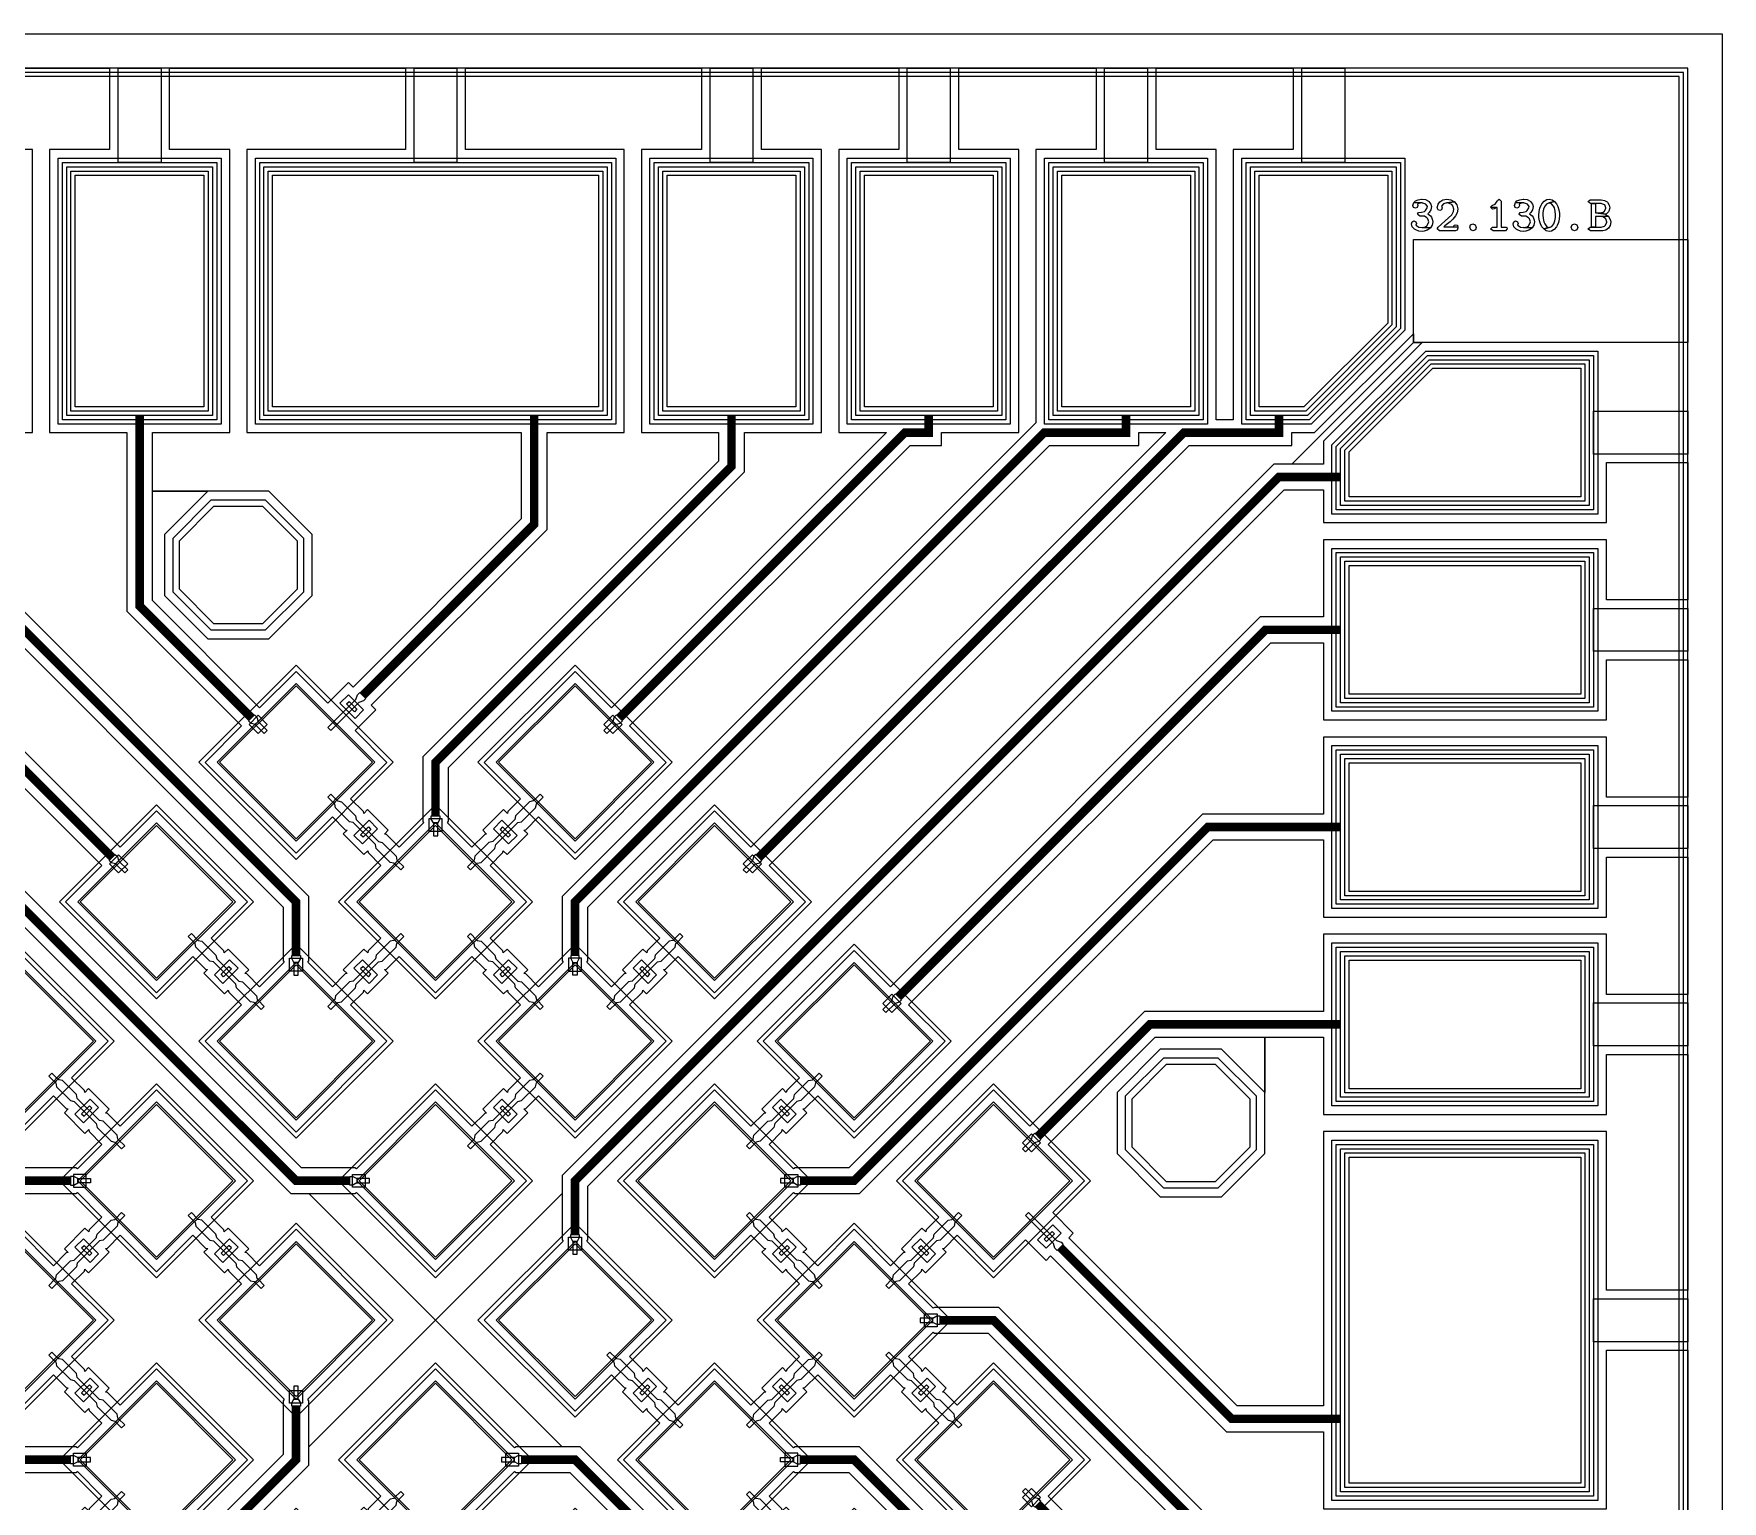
# Model space of a CAD drawing. Extents: x -87611 to 96139, y 77822 to 138139.
# Drawn here: x -6090 to -4122, y 97633 to 99344 of the extents above; entities that cross this region are included whole.
import ezdxf

# ---------------------------------------------------------------- set-up
doc = ezdxf.new("R2010")
doc.units = 0
doc.header["$MEASUREMENT"] = 0
doc.layers.get('0').update_dxf_attribs({"color": 6})
for name, color, linetype in [('L12D0 Etch', 190, 'Continuous'), ('L14D0 Au', 2, 'Continuous'), ('L15D0 PVIA', 7, 'Continuous'), ('L18D0 SU8', 7, 'Continuous'), ('L1D0 Plug', 200, 'Continuous'), ('L3D0 Base', 3, 'Continuous'), ('L4D0 Cntr', 1, 'Continuous'), ('L50D0 SiO2', 52, 'Continuous'), ('L7D0 DE', 42, 'Continuous'), ('L8D0 Wire', 5, 'Continuous'), ('L9D0 Cont', 30, 'Continuous')]:
    doc.layers.add(name, color=color, linetype=linetype)

# ---------------------------------------------------------------- blocks, each defined once
blk = doc.blocks.new('32PAD')
at = {"layer": 'L14D0 Au'}
blk.add_lwpolyline([(-80, 10), (-80, 290), (80, 290), (80, 10)], close=True, dxfattribs=at)
at = {"layer": 'L15D0 PVIA'}
blk.add_lwpolyline([(-75, 15), (-75, 285), (75, 285), (75, 15)], close=True, dxfattribs=at)
at = {"layer": 'L3D0 Base'}
for points in [[(-25, 300), (-25, 410), (25, 410), (25, 300)], [(-90, 0), (-90, 300), (90, 300), (90, 0)]]:
    blk.add_lwpolyline(points, close=True, dxfattribs=at)
at = {"layer": 'L4D0 Cntr'}
blk.add_lwpolyline([(-85, 5), (-85, 295), (85, 295), (85, 5)], close=True, dxfattribs=at)
at = {"layer": 'L8D0 Wire'}
blk.add_lwpolyline([(-95, -5), (-95, 305), (95, 305), (95, -5)], close=True, dxfattribs=at)
blk = doc.blocks.new('_32PADS')
at = {"layer": 'L14D0 Au'}
for points in [[(-195, 1060), (-195, 1340), (195, 1340), (195, 1060)], [(955, 1060), (955, 1340), (1115, 1340), (1115, 1160.533), (1014.467, 1060)], [(1060, 955), (1060, 1014.467), (1160.533, 1115), (1340, 1115), (1340, 955)], [(1060, -195), (1060, 195), (1340, 195), (1340, -195)]]:
    blk.add_lwpolyline(points, close=True, dxfattribs=at)
at = {"layer": 'L15D0 PVIA'}
for points in [[(-190, 1065), (-190, 1335), (190, 1335), (190, 1065)], [(960, 1065), (960, 1335), (1110, 1335), (1110, 1162.604), (1012.396, 1065)], [(1065, 960), (1065, 1012.396), (1162.604, 1110), (1335, 1110), (1335, 960)], [(1065, -190), (1065, 190), (1335, 190), (1335, -190)]]:
    blk.add_lwpolyline(points, close=True, dxfattribs=at)
at = {"layer": 'L3D0 Base'}
for points in [[(-25, 1350), (-25, 1460), (25, 1460), (25, 1350)], [(1010, 1350), (1010, 1460), (1060, 1460), (1060, 1350)], [(-205, 1050), (-205, 1350), (205, 1350), (205, 1050)], [(945, 1050), (945, 1350), (1125, 1350), (1125, 1156.391), (1018.609, 1050)], [(1050, 945), (1050, 1018.609), (1156.391, 1125), (1350, 1125), (1350, 945)], [(1350, 1010), (1350, 1060), (1460, 1060), (1460, 1010)], [(1050, -205), (1050, 205), (1350, 205), (1350, -205)], [(1350, -25), (1350, 25), (1460, 25), (1460, -25)]]:
    blk.add_lwpolyline(points, close=True, dxfattribs=at)
at = {"layer": 'L4D0 Cntr'}
for points in [[(-200, 1055), (-200, 1345), (200, 1345), (200, 1055)], [(950, 1055), (950, 1345), (1120, 1345), (1120, 1158.462), (1016.538, 1055)], [(1055, 950), (1055, 1016.538), (1158.462, 1120), (1345, 1120), (1345, 950)], [(1055, -200), (1055, 200), (1345, 200), (1345, -200)]]:
    blk.add_lwpolyline(points, close=True, dxfattribs=at)
at = {"layer": 'L8D0 Wire'}
for points in [[(-210, 1045), (-210, 1355), (210, 1355), (210, 1045)], [(940, 1045), (940, 1355), (1130, 1355), (1130, 1154.32), (1020.68, 1045)], [(1045, 940), (1045, 1020.68), (1154.32, 1130), (1355, 1130), (1355, 940)], [(1045, -210), (1045, 210), (1355, 210), (1355, -210)]]:
    blk.add_lwpolyline(points, close=True, dxfattribs=at)
for p in [(-345, 1050), (345, 1050), (575, 1050), (805, 1050)]:
    blk.add_blockref('32PAD', p)
at = {"rotation": 270}
for p in [(1050, 805), (1050, 575), (1050, 345)]:
    blk.add_blockref('32PAD', p, dxfattribs=at)
blk = doc.blocks.new('_PRBE_BTM')
at = {"layer": 'L1D0 Plug'}
blk.add_lwpolyline([(-25, -12.5), (-25, 12.5), (-11, 12.5), (-11, -12.5)], close=True, dxfattribs=at)
at = {"layer": 'L3D0 Base'}
for points in [[(-55, 2.5), (-45, 2.5), (-45, -2.5), (-55, -2.5)], [(-3.75, -5), (-8.75, -2.5), (-45, -2.5), (-45, 2.5), (-8.75, 2.5), (-3.75, 5), (0, 5), (0, -5)]]:
    blk.add_lwpolyline(points, close=True, dxfattribs=at)
at = {"layer": 'L9D0 Cont'}
blk.add_lwpolyline([(-20, -6.5), (-20, 6.5), (-16, 6.5), (-16, -6.5)], close=True, dxfattribs=at)
blk = doc.blocks.new('_32CONN_BTM')
at = {"layer": 'L1D0 Plug'}
blk.add_lwpolyline([(-7, -12.5), (-7, 12.5), (7, 12.5), (7, -12.5)], close=True, dxfattribs=at)
at = {"layer": 'L3D0 Base'}
for points in [[(-50, 2.5), (-60, 2.5), (-60, -2.5), (-50, -2.5)], [(-45, -5), (-48.75, -2.5), (-50, -2.5), (-50, 2.5), (-48.75, 2.5), (-45, 5), (-22, 5), (-18.25, 2.5), (18.25, 2.5), (22, 5), (45, 5), (48.75, 2.5), (50, 2.5), (50, -2.5), (48.75, -2.5), (45, -5), (22, -5), (18.25, -2.5), (-18.25, -2.5), (-22, -5)], [(50, 2.5), (60, 2.5), (60, -2.5), (50, -2.5)]]:
    blk.add_lwpolyline(points, close=True, dxfattribs=at)
at = {"layer": 'L9D0 Cont'}
blk.add_lwpolyline([(-2, -6.5), (-2, 6.5), (2, 6.5), (2, -6.5)], close=True, dxfattribs=at)
blk = doc.blocks.new('_32PRBE_TOP')
at = {"layer": 'L50D0 SiO2', "linetype": 'Continuous'}
blk.add_lwpolyline([(3.223, 7.5), (18.223, 7.5), (18.223, -7.5), (3.223, -7.5)], close=True, dxfattribs=at)
at = {"layer": 'L8D0 Wire'}
for points in [[(0, 5), (3.75, 5), (8.223, 2.5), (8.223, -2.5), (3.75, -5), (0, -5)], [(23.223, 2.5), (8.223, 2.5), (8.223, -2.5), (23.223, -2.5)]]:
    blk.add_lwpolyline(points, close=True, dxfattribs=at)
blk = doc.blocks.new('_32TRCE130')
at = {"layer": 'L14D0 Au'}
for points in [[(-92.2, 176.5), (-93.9, 177.6), (-156.4, 177.6), (-968.3, 989.5), (-968.3, 1035), (-930, 1035), (-930, 1365), (-1000, 1365), (-1000, 1460), (-840, 1460), (-840, 1365), (-910, 1365), (-910, 1035), (-820, 1035), (-820, 961.4), (-388.9, 530.3), (-431.3, 487.9), (-325.3, 381.8), (-282.8, 424.3), (-268, 409.4), (-265.7, 408.9), (-270.1, 404.5), (-246.1, 380.4), (-241.6, 384.9), (-241.1, 382.6), (-226.3, 367.7), (-268.7, 325.3), (-162.6, 219.2), (-56.6, 325.3), (-99, 367.7), (-84.1, 382.6), (-83.7, 384.9), (-79.2, 380.4), (-55.2, 404.5), (-59.6, 408.9), (-57.3, 409.4), (-42.4, 424.3), (0, 381.8), (42.4, 424.3), (57.3, 409.4), (59.6, 408.9), (55.2, 404.5), (79.2, 380.4), (83.7, 384.9), (84.1, 382.6), (99, 367.7), (56.6, 325.3), (99, 282.8), (84.1, 268), (83.7, 265.6), (79.2, 270.1), (55.2, 246.1), (59.6, 241.6), (57.3, 241.1), (42.4, 226.3), (0, 268.7)], [(-205.1, 388.9), (-219.9, 403.8), (-222.3, 404.2), (-217.8, 408.7), (-241.8, 432.7), (-246.3, 428.3), (-246.8, 430.6), (-261.6, 445.5), (-219.2, 487.9), (-325.3, 594), (-367.7, 551.5), (-790, 973.8), (-790, 1035), (-700, 1035), (-700, 1365), (-770, 1365), (-770, 1460), (-610, 1460), (-610, 1365), (-680, 1365), (-680, 1035), (-590, 1035), (-590, 894.1), (-177.6, 481.7), (-177.6, 419.2), (-176.5, 417.5)], [(-120.2, 388.9), (-148.8, 417.5), (-147.6, 419.2), (-147.6, 494.1), (-560, 906.5), (-560, 1035), (-470, 1035), (-470, 1365), (-540, 1365), (-540, 1460), (-380, 1460), (-380, 1365), (-450, 1365), (-450, 1035), (-360, 1035), (-360, 826.7), (-226.3, 693), (-268.7, 650.5), (-162.6, 544.5), (-120.2, 586.9), (-105.3, 572), (-103, 571.6), (-107.5, 567.1), (-83.4, 543.1), (-79, 547.5), (-78.5, 545.2), (-63.6, 530.3), (-106.1, 487.9), (-63.6, 445.5), (-78.5, 430.6), (-79, 428.3), (-83.4, 432.7), (-107.5, 408.7), (-103, 404.2), (-105.3, 403.8)], [(-205.1, 714.2), (-330, 839.1), (-330, 966.6), (-265.6, 966.6), (-316, 916.1), (-316, 844.9), (-265.6, 794.5), (-194.4, 794.5), (-144, 844.9), (-144, 916.1), (-194.4, 966.6), (-330, 966.6), (-330, 1035), (-240, 1035), (-240, 1365), (-310, 1365), (-310, 1460), (-35, 1460), (-35, 1365), (-220, 1365), (-220, 1035), (100, 1035), (100, 934.4), (-96.2, 738.2), (-101.5, 743.5), (-125.5, 719.5), (-162.6, 756.6)], [(-42.4, 551.5), (-57.3, 566.4), (-59.6, 566.9), (-55.2, 571.3), (-79.2, 595.4), (-83.7, 590.9), (-84.1, 593.2), (-99, 608.1), (-56.6, 650.5), (-93.7, 687.7), (-69.7, 711.7), (-75, 717), (130, 922), (130, 1035), (220, 1035), (220, 1365), (35, 1365), (35, 1460), (310, 1460), (310, 1365), (240, 1365), (240, 1035), (330, 1035), (330, 1001.8), (-15, 656.8), (-15, 581.8), (-13.9, 580.1)], [(42.4, 551.5), (13.9, 580.1), (15, 581.8), (15, 644.3), (360, 989.3), (360, 1035), (450, 1035), (450, 1365), (380, 1365), (380, 1460), (540, 1460), (540, 1365), (470, 1365), (470, 1035), (525.9, 1035), (205.1, 714.2), (162.6, 756.6), (56.6, 650.5), (99, 608.1), (84.1, 593.2), (83.7, 590.9), (79.2, 595.4), (55.2, 571.3), (59.6, 566.9), (57.3, 566.4)], [(120.2, 388.9), (105.3, 403.8), (103, 404.2), (107.5, 408.7), (83.4, 432.7), (79, 428.3), (78.5, 430.6), (63.6, 445.5), (106.1, 487.9), (63.6, 530.3), (78.5, 545.2), (79, 547.5), (83.4, 543.1), (107.5, 567.1), (103, 571.6), (105.3, 572), (120.2, 586.9), (162.6, 544.5), (268.7, 650.5), (226.3, 693), (553.3, 1020), (590, 1020), (590, 1035), (680, 1035), (680, 1365), (610, 1365), (610, 1460), (770, 1460), (770, 1365), (700, 1365), (700, 1046.5), (147.6, 494.1), (147.6, 419.2), (148.8, 417.5)], [(910, 1050), (910, 1365), (840, 1365), (840, 1460), (1000, 1460), (1000, 1365), (930, 1365), (930, 1050)], [(-998.3, 998.3), (-1140, 1140), (-1140, 1150.2), (-1024.8, 1035), (-998.3, 1035)], [(0, 0), (-147.6, 147.6), (-93.9, 147.6), (-92.2, 148.8), (0, 56.6), (106.1, 162.6), (63.6, 205.1), (78.5, 219.9), (79, 222.3), (83.4, 217.8), (107.5, 241.8), (103, 246.3), (105.3, 246.8), (120.2, 261.6), (162.6, 219.2), (268.7, 325.3), (226.3, 367.7), (241.1, 382.6), (241.6, 384.9), (246.1, 380.4), (270.1, 404.5), (265.6, 408.9), (268, 409.4), (282.8, 424.3), (325.3, 381.8), (431.3, 487.9), (388.9, 530.3), (878.6, 1020), (998.3, 1020), (998.3, 1035), (1024.8, 1035), (1140, 1150.2), (1140, 1140), (998.3, 998.3), (977.1, 998.3), (147.6, 168.8), (147.6, 147.6)], [(205.1, 388.9), (176.5, 417.5), (177.6, 419.2), (177.6, 481.7), (715.9, 1020), (820, 1020), (820, 1035), (851.2, 1035), (367.7, 551.5), (325.3, 594), (219.2, 487.9), (261.6, 445.5), (246.8, 430.6), (246.3, 428.3), (241.8, 432.7), (217.8, 408.7), (222.3, 404.2), (219.9, 403.8)]]:
    blk.add_lwpolyline(points, close=True, dxfattribs=at)
at = {"layer": 'L3D0 Base', "const_width": 10}
for points in [[(115, 1055), (115, 928.2), (-84.9, 728.3)], [(115, 1055), (115, 928.2), (74.2, 887.4)]]:
    blk.add_lwpolyline(points, dxfattribs=at)
at = {"layer": 'L8D0 Wire', "const_width": 10}
for points in [[(-100.1, 162.6), (-162.6, 162.6), (-983.3, 983.3), (-983.3, 1055)], [(-377, 539.7), (-805, 967.6), (-805, 1055)], [(-162.6, 425.4), (-162.6, 487.9), (-575, 900.3), (-575, 1055)], [(-214.4, 702.3), (-345, 832.9), (-345, 1055)], [(345, 1055), (345, 995.5), (0, 650.5), (0, 588.1)], [(162.6, 425.4), (162.6, 487.9), (709.7, 1035), (805, 1035), (805, 1055)], [(214.4, 702.3), (547.1, 1035), (575, 1035), (575, 1055)], [(377, 539.7), (872.4, 1035), (983.3, 1035), (983.3, 1055)]]:
    blk.add_lwpolyline(points, dxfattribs=at)
at = {"linetype": 'Continuous'}
for name, p, rotation in [('_PRBE_BTM', (-84.9, 728.3), 45), ('_32PRBE_TOP', (-214.4, 702.3), 315), ('_32CONN_BTM', (-81.3, 569.2), 315), ('_32PRBE_TOP', (0, 588.1), 270), ('_32PRBE_TOP', (-377, 539.7), 315), ('_32CONN_BTM', (-244, 406.6), 315), ('_32CONN_BTM', (81.3, 406.6), 315), ('_32PRBE_TOP', (-162.6, 425.4), 270)]:
    blk.add_blockref(name, p, dxfattribs=dict(at, rotation=rotation))
at = {"linetype": 'Continuous', "xscale": -1}
for name, p, rotation in [('_32PRBE_TOP', (214.4, 702.3), 45), ('_32CONN_BTM', (81.3, 569.2), 45), ('_32PRBE_TOP', (377, 539.7), 45), ('_32CONN_BTM', (-81.3, 406.6), 45), ('_32CONN_BTM', (244, 406.6), 45), ('_32PRBE_TOP', (162.6, 425.4), 90), ('_32CONN_BTM', (81.3, 244), 45)]:
    blk.add_blockref(name, p, dxfattribs=dict(at, rotation=rotation))
at = {"linetype": 'Continuous'}
blk.add_blockref('_32PRBE_TOP', (-100.1, 162.6), dxfattribs=at)
blk = doc.blocks.new('PIX130')
at = {"layer": 'L3D0 Base'}
blk.add_lwpolyline([(-65, -65), (-65, 65), (65, 65), (65, -65)], close=True, dxfattribs=at)
at = {"layer": 'L4D0 Cntr'}
blk.add_lwpolyline([(-63, -63), (-63, 63), (63, 63), (63, -63)], close=True, dxfattribs=at)
at = {"layer": 'L7D0 DE'}
blk.add_lwpolyline([(-80, -80), (-80, 80), (80, 80), (80, -80)], close=True, dxfattribs=at)
blk = doc.blocks.new('_SU8_POST')
at = {"layer": 'L18D0 SU8'}
blk.add_lwpolyline([(-28.5, -68.5), (-68.5, -28.5), (-68.5, 28.5), (-28.5, 68.5), (28.5, 68.5), (68.5, 28.5), (68.5, -28.5), (28.5, -68.5)], close=True, dxfattribs=at)
at = {"layer": 'L3D0 Base'}
blk.add_lwpolyline([(-31.5, -76), (-76, -31.5), (-76, 31.5), (-31.5, 76), (31.5, 76), (76, 31.5), (76, -31.5), (31.5, -76)], close=True, dxfattribs=at)
blk = doc.blocks.new('$32_130_B')
at = {"layer": 'L12D0 Etch'}
blk.add_lwpolyline([(0, 0), (0, 2950), (50, 2950), (50, 50), (2950, 50), (2950, 2950), (0, 2950), (0, 3000), (3000, 3000), (3000, 0)], close=True, dxfattribs=at)
at = {"layer": 'L14D0 Au'}
blk.add_lwpolyline([(2640, 2640), (2640, 2760), (2960, 2760), (2960, 2640)], close=True, dxfattribs=at)
at = {"layer": 'L3D0 Base'}
for points in [[(0, 0), (0, 2960), (40, 2960), (40, 40), (2960, 40), (2960, 2960), (0, 2960), (0, 3000), (3000, 3000), (3000, 0)], [(2642.307, 2796.637), (2640.218, 2797.533), (2639.322, 2799.921), (2640.417, 2803.403), (2650.267, 2802.707), (2646.188, 2802.01), (2644.795, 2801.214), (2645.093, 2799.722), (2644.297, 2797.533)], [(2659.819, 2773.752), (2650.267, 2774.051), (2654.048, 2774.847), (2655.839, 2776.14), (2657.729, 2779.424), (2657.928, 2780.717), (2656.734, 2784.299), (2655.839, 2785.394), (2652.755, 2787.185), (2650.168, 2787.483), (2647.581, 2787.483), (2644.994, 2789.274), (2644.894, 2789.772), (2645.79, 2791.662), (2649.372, 2792.16), (2653.053, 2792.956), (2654.147, 2793.752), (2656.137, 2796.936), (2656.336, 2798.428), (2654.645, 2801.513), (2651.163, 2802.607), (2650.267, 2802.707), (2640.417, 2803.403), (2642.307, 2805.095), (2645.392, 2806.488), (2649.372, 2807.084), (2650.267, 2807.084), (2654.247, 2806.587), (2657.431, 2804.995), (2658.028, 2804.597), (2660.416, 2801.413), (2661.013, 2798.528), (2660.316, 2794.747), (2658.426, 2791.563), (2656.834, 2790.07), (2659.918, 2787.583), (2661.013, 2786.09), (2662.406, 2782.508), (2662.605, 2780.717), (2661.908, 2777.036)], [(2670.617, 2793.904), (2668.783, 2794.571), (2667.783, 2797.072), (2668.783, 2801.241), (2670.951, 2804.076), (2674.453, 2806.41), (2678.955, 2807.244), (2683.457, 2806.577), (2687.292, 2804.576), (2687.959, 2803.909), (2678.788, 2802.742), (2675.12, 2801.575), (2672.785, 2798.907), (2673.619, 2796.906), (2672.618, 2794.738)], [(2670.451, 2770.226), (2667.783, 2772.56), (2668.783, 2774.394), (2680.789, 2785.233), (2684.624, 2789.068), (2686.625, 2792.737), (2687.126, 2795.405), (2685.792, 2799.574), (2684.624, 2800.908), (2680.789, 2802.575), (2678.788, 2802.742), (2687.959, 2803.909), (2690.627, 2800.574), (2691.628, 2796.072), (2691.628, 2795.405), (2691.128, 2791.403), (2689.127, 2787.568), (2685.958, 2783.899), (2685.625, 2783.566), (2682.79, 2780.898), (2676.787, 2775.895), (2675.62, 2774.728), (2691.628, 2774.561), (2691.628, 2773.227), (2691.128, 2770.893), (2689.127, 2770.226)], [(2732.951, 2770.27), (2730.264, 2772.061), (2730.264, 2772.459), (2732.354, 2774.648), (2737.528, 2774.648), (2737.528, 2797.632), (2729.966, 2797.831), (2732.254, 2800.02), (2732.453, 2800.02), (2735.438, 2801.413), (2737.727, 2804.697), (2738.025, 2805.493), (2740.115, 2807.084), (2742.204, 2804.896), (2742.204, 2774.648), (2747.975, 2774.648), (2748.871, 2773.951), (2749.368, 2772.459), (2747.179, 2770.27)], [(2732.155, 2795.642), (2729.966, 2797.831), (2737.528, 2797.632), (2734.045, 2795.841)], [(2760.711, 2796.637), (2758.721, 2797.533), (2757.826, 2799.921), (2758.92, 2803.403), (2768.771, 2802.707), (2764.691, 2802.01), (2763.199, 2801.214), (2763.597, 2799.722), (2762.701, 2797.533)], [(2778.323, 2773.752), (2768.771, 2774.051), (2772.552, 2774.847), (2774.243, 2776.14), (2776.233, 2779.424), (2776.333, 2780.717), (2775.238, 2784.299), (2774.243, 2785.394), (2771.159, 2787.185), (2768.572, 2787.483), (2766.084, 2787.483), (2763.398, 2789.274), (2763.398, 2789.772), (2764.293, 2791.662), (2767.776, 2792.16), (2771.557, 2792.956), (2772.651, 2793.752), (2774.641, 2796.936), (2774.84, 2798.428), (2773.149, 2801.513), (2769.567, 2802.607), (2768.771, 2802.707), (2758.92, 2803.403), (2760.711, 2805.095), (2763.895, 2806.488), (2767.875, 2807.084), (2768.671, 2807.084), (2772.651, 2806.587), (2775.935, 2804.995), (2776.532, 2804.597), (2778.92, 2801.413), (2779.517, 2798.528), (2778.82, 2794.747), (2776.93, 2791.563), (2775.338, 2790.07), (2778.323, 2787.583), (2779.517, 2786.09), (2780.91, 2782.508), (2781.109, 2780.717), (2780.412, 2777.036)], [(2791.954, 2772.459), (2789.865, 2774.946), (2788.074, 2778.23), (2786.88, 2781.812), (2786.283, 2785.891), (2786.183, 2788.379), (2786.482, 2792.657), (2787.377, 2796.538), (2788.77, 2800.02), (2789.765, 2801.712), (2792.551, 2804.896), (2795.635, 2806.687), (2798.222, 2807.084), (2801.605, 2806.388), (2804.59, 2804.299), (2798.222, 2802.707), (2795.237, 2801.513), (2793.049, 2798.826), (2791.656, 2795.443), (2790.959, 2791.463), (2790.86, 2788.976), (2791.158, 2784.697), (2792.054, 2780.817), (2793.049, 2778.429), (2795.536, 2775.046), (2798.222, 2774.051)], [(2798.222, 2769.573), (2794.939, 2770.27), (2791.954, 2772.459), (2798.222, 2774.051), (2801.207, 2775.245), (2803.595, 2778.429), (2804.889, 2781.911), (2805.585, 2785.891), (2805.685, 2788.976), (2805.386, 2793.354), (2804.391, 2797.035), (2803.496, 2798.826), (2800.809, 2801.911), (2798.222, 2802.707), (2804.59, 2804.299), (2806.68, 2801.811), (2808.471, 2798.528), (2809.665, 2794.846), (2810.262, 2790.767), (2810.361, 2788.279), (2810.063, 2784.001), (2809.167, 2780.12), (2807.774, 2776.638), (2806.68, 2774.946), (2803.993, 2771.762), (2800.909, 2769.971)], [(2864.788, 2789.772), (2852.35, 2791.264), (2857.524, 2791.264), (2861.405, 2792.16), (2862.599, 2793.155), (2864.191, 2796.637), (2864.191, 2796.936), (2862.997, 2800.418), (2859.813, 2801.911), (2858.818, 2802.01), (2846.579, 2802.01), (2843.992, 2803.801), (2843.893, 2804.299), (2846.082, 2806.388), (2846.579, 2806.488), (2859.017, 2806.488), (2862.897, 2805.791), (2865.882, 2803.901), (2866.18, 2803.602), (2868.27, 2800.219), (2868.867, 2797.035), (2867.872, 2793.254), (2867.474, 2792.558)], [(2847.674, 2774.648), (2847.674, 2802.01), (2852.35, 2802.01), (2852.35, 2791.264), (2864.788, 2789.772), (2863.793, 2789.274), (2867.076, 2787.284), (2859.514, 2786.886), (2852.35, 2786.886), (2852.35, 2774.648)], [(2650.267, 2769.573), (2646.188, 2769.971), (2642.805, 2771.265), (2641.412, 2772.061), (2638.725, 2774.946), (2637.73, 2778.528), (2638.626, 2780.916), (2640.616, 2781.712), (2642.705, 2780.817), (2643.501, 2778.727), (2643.004, 2776.837), (2645.989, 2774.747), (2646.088, 2774.648), (2649.869, 2774.051), (2650.267, 2774.051), (2659.819, 2773.752), (2659.122, 2772.956), (2656.137, 2770.867), (2652.556, 2769.772)], [(2691.628, 2774.561), (2675.62, 2774.728), (2687.126, 2774.728), (2687.459, 2776.896), (2689.46, 2777.396), (2691.294, 2776.729)], [(2709.37, 2770.27), (2706.783, 2771.464), (2705.589, 2774.349), (2706.683, 2777.135), (2709.469, 2778.329), (2712.156, 2777.235), (2713.35, 2774.25), (2712.255, 2771.464)], [(2768.771, 2769.573), (2764.691, 2769.971), (2761.209, 2771.265), (2759.816, 2772.061), (2757.129, 2774.946), (2756.234, 2778.528), (2757.129, 2780.916), (2759.119, 2781.712), (2761.209, 2780.817), (2762.005, 2778.727), (2761.408, 2776.837), (2764.492, 2774.747), (2764.592, 2774.648), (2768.373, 2774.051), (2768.771, 2774.051), (2778.323, 2773.752), (2777.626, 2772.956), (2774.641, 2770.867), (2771.059, 2769.772)], [(2827.873, 2770.27), (2825.187, 2771.464), (2824.092, 2774.349), (2825.187, 2777.135), (2827.973, 2778.329), (2830.659, 2777.235), (2831.754, 2774.25), (2830.659, 2771.464)], [(2846.579, 2770.27), (2843.893, 2772.061), (2843.893, 2772.459), (2845.982, 2774.648), (2858.917, 2774.648), (2862.698, 2775.643), (2863.693, 2776.439), (2865.385, 2779.921), (2865.385, 2780.419), (2864.29, 2784.1), (2863.892, 2784.797), (2860.907, 2786.687), (2859.514, 2786.886), (2867.076, 2787.284), (2868.369, 2785.792), (2869.862, 2782.11), (2870.061, 2780.419), (2869.364, 2776.538), (2867.374, 2773.354), (2864.489, 2771.165), (2860.808, 2770.27)]]:
    blk.add_lwpolyline(points, close=True, dxfattribs=at)
at = {"layer": 'L4D0 Cntr'}
blk.add_lwpolyline([(0, 0), (0, 2955), (45, 2955), (45, 45), (2955, 45), (2955, 2955), (0, 2955), (0, 3000), (3000, 3000), (3000, 0)], close=True, dxfattribs=at)
at = {"layer": 'L7D0 DE'}
blk.add_lwpolyline([(0, 0), (0, 2960), (40, 2960), (40, 40), (2960, 40), (2960, 2960), (0, 2960), (0, 3000), (3000, 3000), (3000, 0)], close=True, dxfattribs=at)
for name in ['_32PADS', '_32TRCE130']:
    blk.add_blockref(name, (1500, 1500))
for name, p, rotation in [('_32TRCE130', (1500, 1500), 90), ('_32TRCE130', (1500, 1500), 270), ('_SU8_POST', (1270, 2380.538), 315), ('PIX130', (1337.365, 2150.538), 315), ('PIX130', (1662.635, 2150.538), 315), ('PIX130', (1174.731, 1987.904), 315), ('PIX130', (1500, 1987.904), 315), ('PIX130', (1825.269, 1987.904), 315), ('PIX130', (1012.096, 1825.269), 45), ('PIX130', (1337.365, 1825.269), 315), ('PIX130', (1662.635, 1825.269), 315), ('PIX130', (1987.904, 1825.269), 225), ('_SU8_POST', (2380.538, 1730), 225), ('PIX130', (1174.731, 1662.635), 45), ('PIX130', (1500, 1662.635), 315), ('PIX130', (1825.269, 1662.635), 225), ('PIX130', (2150.538, 1662.635), 225), ('PIX130', (1012.096, 1500), 45), ('PIX130', (1337.365, 1500), 45), ('PIX130', (1662.635, 1500), 225), ('PIX130', (1987.904, 1500), 225), ('_32TRCE130', (1500, 1500), 180), ('PIX130', (1174.731, 1337.365), 45), ('PIX130', (1500, 1337.365), 135), ('PIX130', (1825.269, 1337.365), 225), ('PIX130', (2150.538, 1337.365), 225)]:
    blk.add_blockref(name, p, dxfattribs=dict(rotation=rotation))

msp = doc.modelspace()

# ---------------------------------------------------------------- block references
at = {"linetype": 'Continuous'}
msp.add_blockref('$32_130_B', (-7121.9, 96344.1), dxfattribs=at)

doc.saveas('drawing.dxf')
